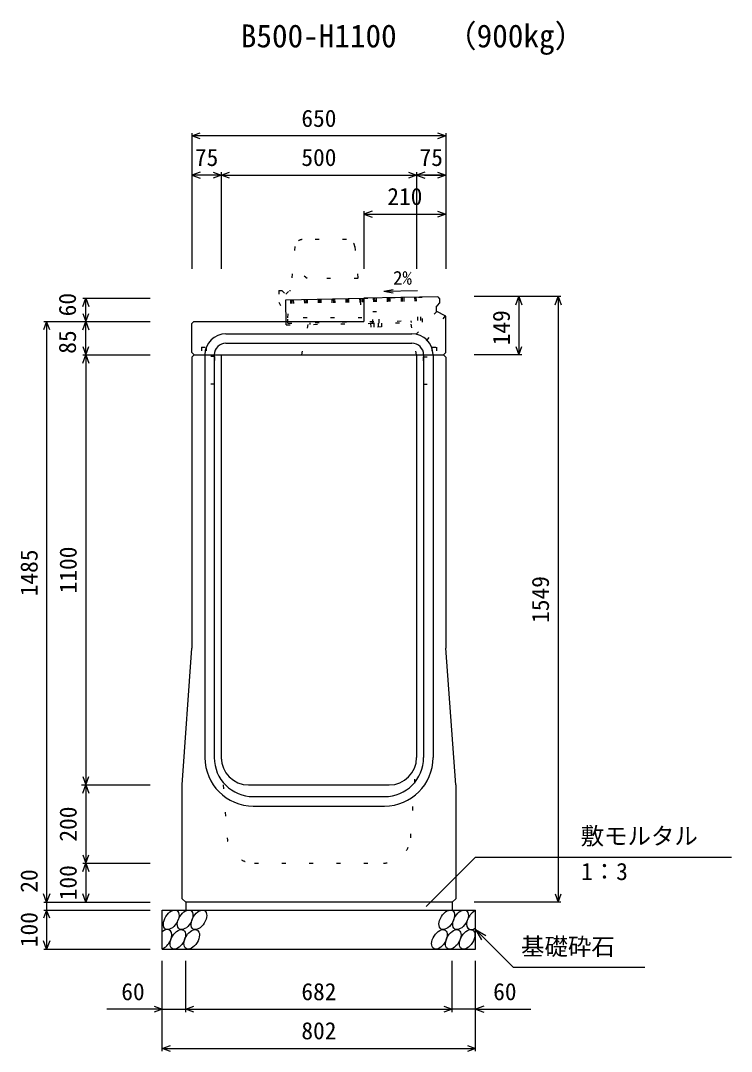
# Model space of a CAD drawing. Units: millimetres, scale not verified. Extents: x -12600 to 12600, y -5940 to 5940.
# Drawn here: x 4936 to 6756, y -2750 to -113 of the extents above; entities that cross this region are included whole.
import ezdxf
from ezdxf.enums import TextEntityAlignment as Align

# ---------------------------------------------------------------- set-up
doc = ezdxf.new("R2010")
doc.units = ezdxf.units.MM
doc.header["$LTSCALE"] = 40
doc.linetypes.add('DOTTED', pattern=[1.75, 0.25, -1.5])
for name, color, linetype, lineweight in [('0-0_DIM', 7, 'Continuous', 25), ('0-2_HATCH', 6, 'DOTTED', 25), ('0-5_OUTLINE', 3, 'Continuous', 25), ('0-6_OUTLINE2', 4, 'DOTTED', 25), ('0-7_TXT', 7, 'Continuous', 25)]:
    doc.layers.add(name, color=color, linetype=linetype, lineweight=lineweight)
doc.styles.add('ＭＳ ゴシック', font='')
doc.styles.get('ＭＳ ゴシック').set_extended_font_data('MS Gothic')

msp = doc.modelspace()

# ---------------------------------------------------------------- linework, layer by layer
at = {"layer": '0-0_DIM'}
for p, q in [((5375, -401.04), (5375, -748.54)), ((6025, -408.54), (5375, -408.54)), ((6025, -401.04), (6025, -748.54)), ((5450, -508.54), (5375, -508.54)), ((5450, -501.04), (5450, -748.54)), ((5450, -508.54), (5950, -508.54)), ((5950, -501.04), (5950, -748.54)), ((6025, -508.54), (5950, -508.54)), ((5970, -508.54), (6025, -508.54)), ((5815, -601.04), (5815, -748.54)), ((5815, -608.54), (6025, -608.54)), ((5095.5, -823.54), (5268, -823.54)), ((5103, -883.54), (5103, -823.54)), ((6319.5, -819.54), (6097, -819.54)), ((6212, -819.54), (6212, -968.54)), ((6312, -819.54), (6312, -2368.54)), ((4995.5, -883.54), (5268, -883.54)), ((5003, -883.54), (5003, -2368.54)), ((5103, -968.54), (5103, -883.54)), ((5095.5, -968.54), (5268, -968.54)), ((6219.5, -968.54), (6097, -968.54)), ((5092.25, -2068.54), (5264.75, -2068.54)), ((5095.5, -2068.54), (5268, -2068.54)), ((5974.77, -2379.35), (6101, -2253.11)), ((6101, -2253.11), (6755.81, -2253.11)), ((5095.5, -2268.54), (5268, -2268.54)), ((5103, -2268.54), (5103, -2368.54)), ((4995.5, -2368.54), (5268, -2368.54)), ((5003, -2368.54), (5003, -2388.54)), ((6319.5, -2368.54), (6097, -2368.54)), ((4995.5, -2388.54), (5268, -2388.54)), ((5003, -2388.54), (5003, -2488.54)), ((6101, -2438.54), (6196.76, -2534.29)), ((6101, -2438.54), (6126.98, -2453.54)), ((6101, -2438.54), (6116, -2464.52)), ((4995.5, -2488.54), (5268, -2488.54)), ((5299, -2749.9), (5299, -2518.54)), ((5359, -2649.9), (5359, -2518.54)), ((6041, -2649.9), (6041, -2518.54)), ((6101, -2749.9), (6101, -2518.54)), ((6196.76, -2534.29), (6534.31, -2534.29)), ((5299, -2642.4), (5157.21, -2642.4)), ((5299, -2642.4), (5359, -2642.4)), ((5359, -2642.4), (6041, -2642.4)), ((6101, -2642.4), (6041, -2642.4)), ((6101, -2642.4), (6242.79, -2642.4)), ((5299, -2742.4), (6101, -2742.4))]:
    msp.add_line(p, q, dxfattribs=at)
for points in [[(5396.14, -416.23), (5375, -408.54), (5396.14, -400.84)], [(6003.86, -400.84), (6025, -408.54), (6003.86, -416.23)], [(5396.14, -500.84), (5375, -508.54), (5396.14, -516.23)], [(5428.86, -500.84), (5450, -508.54), (5428.86, -516.23)], [(5471.14, -516.23), (5450, -508.54), (5471.14, -500.84)], [(5928.86, -500.84), (5950, -508.54), (5928.86, -516.23)], [(5971.14, -500.84), (5950, -508.54), (5971.14, -516.23)], [(6003.86, -500.84), (6025, -508.54), (6003.86, -516.23)], [(5836.14, -600.84), (5815, -608.54), (5836.14, -616.23)], [(6003.86, -600.84), (6025, -608.54), (6003.86, -616.23)], [(5095.3, -844.68), (5103, -823.54), (5110.7, -844.68)], [(6204.3, -840.68), (6212, -819.54), (6219.7, -840.68)], [(6304.3, -840.68), (6312, -819.54), (6319.7, -840.68)], [(5095.3, -862.39), (5103, -883.54), (5110.7, -862.39)], [(5010.7, -904.68), (5003, -883.54), (4995.3, -904.68)], [(5095.3, -904.68), (5103, -883.54), (5110.7, -904.68)], [(5095.3, -947.39), (5103, -968.54), (5110.7, -947.39)], [(6204.3, -947.39), (6212, -968.54), (6219.7, -947.39)], [(5095.3, -989.68), (5103, -968.54), (5110.7, -989.68)], [(5103, -968.54), (5103, -2068.54), (5103, -2268.54)], [(5095.3, -2047.39), (5103, -2068.54), (5110.7, -2047.39)], [(5095.3, -2089.68), (5103, -2068.54), (5110.7, -2089.68)], [(5095.3, -2247.39), (5103, -2268.54), (5110.7, -2247.39)], [(5095.3, -2289.68), (5103, -2268.54), (5110.7, -2289.68)], [(5010.7, -2347.39), (5003, -2368.54), (4995.3, -2347.39)], [(5110.7, -2347.39), (5103, -2368.54), (5095.3, -2347.39)], [(6304.3, -2347.39), (6312, -2368.54), (6319.7, -2347.39)], [(5010.7, -2409.68), (5003, -2388.54), (4995.3, -2409.68)], [(5010.7, -2467.39), (5003, -2488.54), (4995.3, -2467.39)], [(5277.86, -2634.71), (5299, -2642.4), (5277.86, -2650.1)], [(5380.14, -2650.1), (5359, -2642.4), (5380.14, -2634.71)], [(6019.86, -2634.71), (6041, -2642.4), (6019.86, -2650.1)], [(6122.14, -2634.71), (6101, -2642.4), (6122.14, -2650.1)], [(5320.14, -2750.1), (5299, -2742.4), (5320.14, -2734.71)], [(6079.86, -2734.71), (6101, -2742.4), (6079.86, -2750.1)]]:
    msp.add_lwpolyline(points, dxfattribs=at)
at = {"layer": '0-2_HATCH', "linetype": 'Continuous'}
for p, q in [((5615, -827.35), (5815, -823.54)), ((5616.23, -891.84), (5615, -827.35))]:
    msp.add_line(p, q, dxfattribs=at)
at = {"layer": '0-2_HATCH'}
for p, q in [((5620.64, -887.25), (5619.5, -827.26)), ((5627.3, -827.11), (5628.44, -887.1)), ((5630.8, -827.04), (5631.94, -887.03)), ((5634.3, -826.98), (5635.44, -886.97)), ((5662.59, -826.44), (5663.74, -886.43)), ((5666.09, -826.37), (5667.24, -886.36)), ((5669.59, -826.31), (5670.74, -886.29)), ((5697.89, -825.77), (5699.03, -885.76)), ((5701.39, -825.7), (5702.53, -885.69)), ((5704.89, -825.63), (5706.03, -885.62)), ((5733.18, -825.1), (5734.32, -885.08)), ((5736.68, -825.03), (5737.82, -885.02)), ((5740.18, -824.96), (5741.32, -884.95)), ((5768.47, -824.42), (5769.62, -884.41)), ((5771.97, -824.36), (5773.12, -884.34)), ((5775.47, -824.29), (5776.62, -884.28)), ((5804.17, -823.74), (5805.31, -883.73)), ((5807.27, -823.68), (5808.41, -883.67)), ((5811.17, -823.61), (5812.31, -883.6)), ((5815, -823.54), (5963.94, -820.7)), ((5839.06, -823.08), (5840.2, -883.07)), ((5842.56, -823.01), (5843.79, -887.5)), ((5846.06, -822.95), (5847.2, -882.93)), ((5874.36, -822.41), (5875.5, -882.4)), ((5877.85, -822.34), (5879, -882.33)), ((5881.35, -822.27), (5882.5, -882.26)), ((5910.05, -821.73), (5911.19, -881.72)), ((5913.15, -821.67), (5914.38, -886.16)), ((5917.05, -821.59), (5918.19, -881.58)), ((5944.94, -821.06), (5946.09, -881.05)), ((5948.44, -821), (5949.58, -880.98)), ((5953.08, -880.92), (5951.94, -820.93)), ((5960.58, -880.77), (5959.44, -820.79)), ((5965.17, -885.19), (5963.94, -820.7)), ((5837.62, -857.61), (5853.61, -857.31)), ((5838.19, -887.61), (5837.62, -857.61)), ((5854.18, -887.3), (5853.61, -857.31)), ((5616.23, -891.84), (5965.17, -885.19)), ((5620.64, -887.25), (5960.58, -880.77)), ((5676.96, -886.18), (5677.05, -890.68)), ((5832.32, -887.72), (5860.01, -887.19)), ((5832.32, -887.72), (5832.51, -897.72)), ((5840.7, -887.56), (5840.89, -897.56)), ((5851.67, -887.35), (5851.86, -897.35)), ((5860.01, -887.19), (5860.2, -897.19)), ((5935.59, -881.25), (5935.67, -885.75)), ((5860.2, -897.19), (5832.51, -897.72))]:
    msp.add_line(p, q, dxfattribs=at)
at = {"layer": '0-2_HATCH', "linetype": 'Continuous'}
for centre in [(5321.89, -2413.54), (5357.37, -2413.54), (5392.84, -2413.54), (6027.05, -2413.54), (6062.52, -2413.54), (5338.77, -2463.54), (5374.25, -2463.54), (6008.45, -2463.54), (6043.93, -2463.54), (6079.41, -2463.54)]:
    msp.add_ellipse(centre, major_axis=(14.54, 23.54), ratio=0.5792, dxfattribs=at)
for centre, start_param, end_param in [((6098, -2413.54), 0.6666252, 4.1103269), ((5303.3, -2463.54), 3.7419964, 7.318141)]:
    msp.add_ellipse(centre, major_axis=(14.54, 23.54), ratio=0.5792, start_param=start_param, end_param=end_param, dxfattribs=at)
at = {"layer": '0-5_OUTLINE', "linetype": 'DOTTED'}
for p, q in [((5770.46, -673.59), (5656.66, -673.59)), ((5638.19, -691.59), (5627, -803.54)), ((5791.8, -691.55), (5810, -873.54)), ((5597, -803.54), (5597, -833.54)), ((5597, -803.54), (5605, -803.54)), ((5605, -803.54), (5615, -813.54)), ((5597, -833.54), (5620, -873.54)), ((5810, -873.54), (5620, -873.54))]:
    msp.add_line(p, q, dxfattribs=at)
at = {"layer": '0-5_OUTLINE'}
for p, q in [((6004, -819.94), (5815, -823.54)), ((5815, -823.54), (5815, -883.54)), ((6000, -846.54), (6009, -836.54)), ((6000, -846.54), (6000, -856.54)), ((6025, -869.54), (6000, -856.54)), ((5375, -888.54), (5380, -883.54)), ((5375, -962.54), (5375, -888.54)), ((5380, -883.54), (5815, -883.54)), ((5375, -962.54), (5381, -968.54)), ((5375, -974.54), (5381, -968.54)), ((5375, -974.54), (5375, -1718.54)), ((5381, -968.54), (6019, -968.54)), ((5450, -968.54), (5450, -1998.54)), ((5950, -968.54), (5950, -1998.54)), ((6019, -968.54), (6025, -974.54)), ((6025, -974.54), (6025, -1718.54)), ((5350, -2068.54), (5375, -1718.54)), ((6050, -2068.54), (6025, -1718.54)), ((5350, -2359.54), (5350, -2068.54)), ((5520, -2068.54), (5880, -2068.54)), ((6050, -2068.54), (6050, -2359.54)), ((5350, -2359.54), (5359, -2368.54)), ((6041, -2368.54), (5359, -2368.54)), ((5359, -2368.54), (5359, -2388.54)), ((6041, -2368.54), (6050, -2359.54)), ((6041, -2368.54), (6041, -2388.54)), ((5299, -2388.54), (6101, -2388.54)), ((5299, -2488.54), (5299, -2388.54)), ((6101, -2488.54), (6101, -2388.54)), ((5299, -2488.54), (6101, -2488.54))]:
    msp.add_line(p, q, dxfattribs=at)
at = {"layer": '0-5_OUTLINE', "linetype": 'DOTTED'}
msp.add_lwpolyline([(5615, -813.54), (5625, -803.54), (5627, -803.54)], dxfattribs=at)
at = {"layer": '0-5_OUTLINE'}
for points in [[(6004, -819.94), (6009, -824.84), (6009, -836.54)], [(6019, -968.54), (6025, -962.54), (6025, -869.54)]]:
    msp.add_lwpolyline(points, dxfattribs=at)
at = {"layer": '0-5_OUTLINE', "linetype": 'DOTTED'}
for centre, start, end in [((5658.1, -693.54), 94.13229, 174.40835), ((5771.9, -693.54), 4.08463, 93.6009)]:
    msp.add_arc(centre, 20, start, end, dxfattribs=at)
at = {"layer": '0-5_OUTLINE'}
for centre, start, end in [((5520, -1998.54), 180, 270), ((5880, -1998.54), 270, 0)]:
    msp.add_arc(centre, 70, start, end, dxfattribs=at)
at = {"layer": '0-6_OUTLINE2'}
for p, q in [((5620, -873.54), (5627, -803.54)), ((6001.41, -857.27), (5942.13, -923.06)), ((6023.39, -868.7), (5949.5, -965.63)), ((5671.7, -890.78), (5655, -968.54)), ((5950, -968.54), (5935.67, -885.75)), ((5399, -948.54), (5411, -948.54)), ((5399, -948.54), (5399, -973.54)), ((5411, -948.54), (5411, -973.54)), ((5989, -948.54), (6001, -948.54)), ((5989, -948.54), (5989, -973.54)), ((6001, -948.54), (6001, -973.54)), ((5433, -973.04), (5376.5, -973.04)), ((5433, -973.04), (5433, -1043.04)), ((5967, -973.54), (6024, -973.54)), ((5433, -1043.04), (5375, -1043.04)), ((5450, -1998.54), (5465.2, -2203.71)), ((5934.8, -2203.71), (5950, -1998.54)), ((5535.01, -2268.54), (5864.99, -2268.54))]:
    msp.add_line(p, q, dxfattribs=at)
at = {"layer": '0-6_OUTLINE2', "linetype": 'Continuous'}
for p, q in [((5462, -914.54), (5938, -914.54)), ((5462, -938.54), (5938, -938.54)), ((5408, -968.54), (5408, -1998.54)), ((5432, -968.54), (5432, -1998.54)), ((5968, -968.54), (5968, -1998.54)), ((5992, -968.54), (5992, -1998.54)), ((5532, -2098.54), (5868, -2098.54)), ((5532, -2122.54), (5868, -2122.54))]:
    msp.add_line(p, q, dxfattribs=at)
at = {"layer": '0-6_OUTLINE2'}
for points in [[(5800, -773.54), (5670, -773.54), (5633, -743.54)], [(5967, -973.54), (5967, -1043.54), (6025, -1043.54)]]:
    msp.add_lwpolyline(points, dxfattribs=at)
at = {"layer": '0-6_OUTLINE2', "linetype": 'Continuous'}
for centre, radius, start, end in [((5462, -968.54), 54, 90, 180), ((5938, -968.54), 54, 0, 90), ((5462, -968.54), 30, 90, 180), ((5938, -968.54), 30, 0, 90), ((5532, -1998.54), 124, 180, 270), ((5532, -1998.54), 100, 180, 270), ((5868, -1998.54), 100, 270, 0), ((5868, -1998.54), 124, 270, 0)]:
    msp.add_arc(centre, radius, start, end, dxfattribs=at)
at = {"layer": '0-6_OUTLINE2'}
for centre, start, end in [((5535.01, -2198.54), 184.23639, 270), ((5864.99, -2198.54), 270, 355.76361)]:
    msp.add_arc(centre, 70, start, end, dxfattribs=at)
at = {"layer": '0-7_TXT'}
for q in [(5889.78, -801.12), (5952.06, -804.1), (5889.93, -809.46)]:
    msp.add_line((5866.22, -805.74), q, dxfattribs=at)

# ---------------------------------------------------------------- texts
at = {"layer": '0-0_DIM', "style": 'ＭＳ ゴシック'}
for s, p in [('650', (5655, -398.54)), ('75', (5382.5, -498.54)), ('500', (5655, -498.54)), ('75', (5957.5, -498.54)), ('210', (5875, -598.54)), ('敷モルタル', (6369.94, -2234.38)), ('1：3', (6370.94, -2325.07)), ('基礎砕石', (6217.32, -2517.12)), ('60', (5194, -2632.4)), ('682', (5655, -2632.4)), ('60', (6146, -2632.4)), ('802', (5655, -2732.4))]:
    msp.add_text(s, height=43.99, dxfattribs=at).set_placement(p, align=Align.BOTTOM_LEFT)
for s, p in [('60', (5091.16, -869.92)), ('149', (6202, -944.04)), ('85', (5091.16, -965.68)), ('1485', (4993, -1586.04)), ('1100', (5093, -1578.54)), ('1549', (6302, -1654.04)), ('200', (5093, -2213.54)), ('20', (4993, -2344.22)), ('100', (5093, -2363.54)), ('100', (4993, -2483.54))]:
    msp.add_text(s, height=43.99, rotation=90, dxfattribs=at).set_placement(p, align=Align.BOTTOM_LEFT)
at = {"layer": '0-7_TXT', "style": 'ＭＳ ゴシック'}
for s, height, p in [('B500-H1100', 58.65, (5500, -199.56)), ('（900kg）', 58.65, (6023.7, -199.56)), ('2%', 35.19, (5889.95, -799.49))]:
    msp.add_text(s, height=height, dxfattribs=at).set_placement(p, align=Align.BOTTOM_LEFT)

doc.saveas('drawing.dxf')
